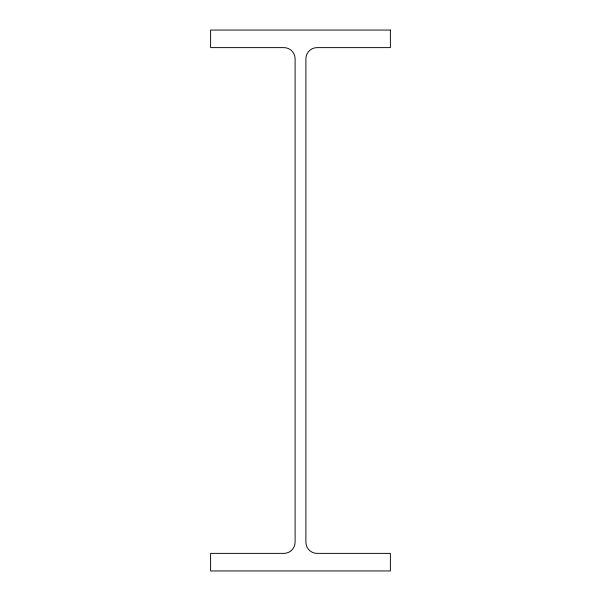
<?xml version="1.0" encoding="UTF-8"?>
<svg xmlns="http://www.w3.org/2000/svg" width="601" height="601" viewBox="0 0 601 601"><rect width="100%" height="100%" fill="white"/><g stroke="black" fill="none" stroke-linecap="round" stroke-linejoin="round"><path stroke-width="0.9" d="M390.387 30.05L210.613 30.05L210.613 47.622L283.935 47.622A11.164 11.164 0 0 1 295.106 58.785L295.106 542.215A11.164 11.164 0 0 1 283.935 553.378L210.613 553.378L210.613 570.95L390.387 570.95L390.387 553.378L317.065 553.378A11.164 11.164 0 0 1 305.894 542.215L305.894 58.785A11.164 11.164 0 0 1 317.065 47.622L390.387 47.622L390.387 30.05"/></g></svg>
